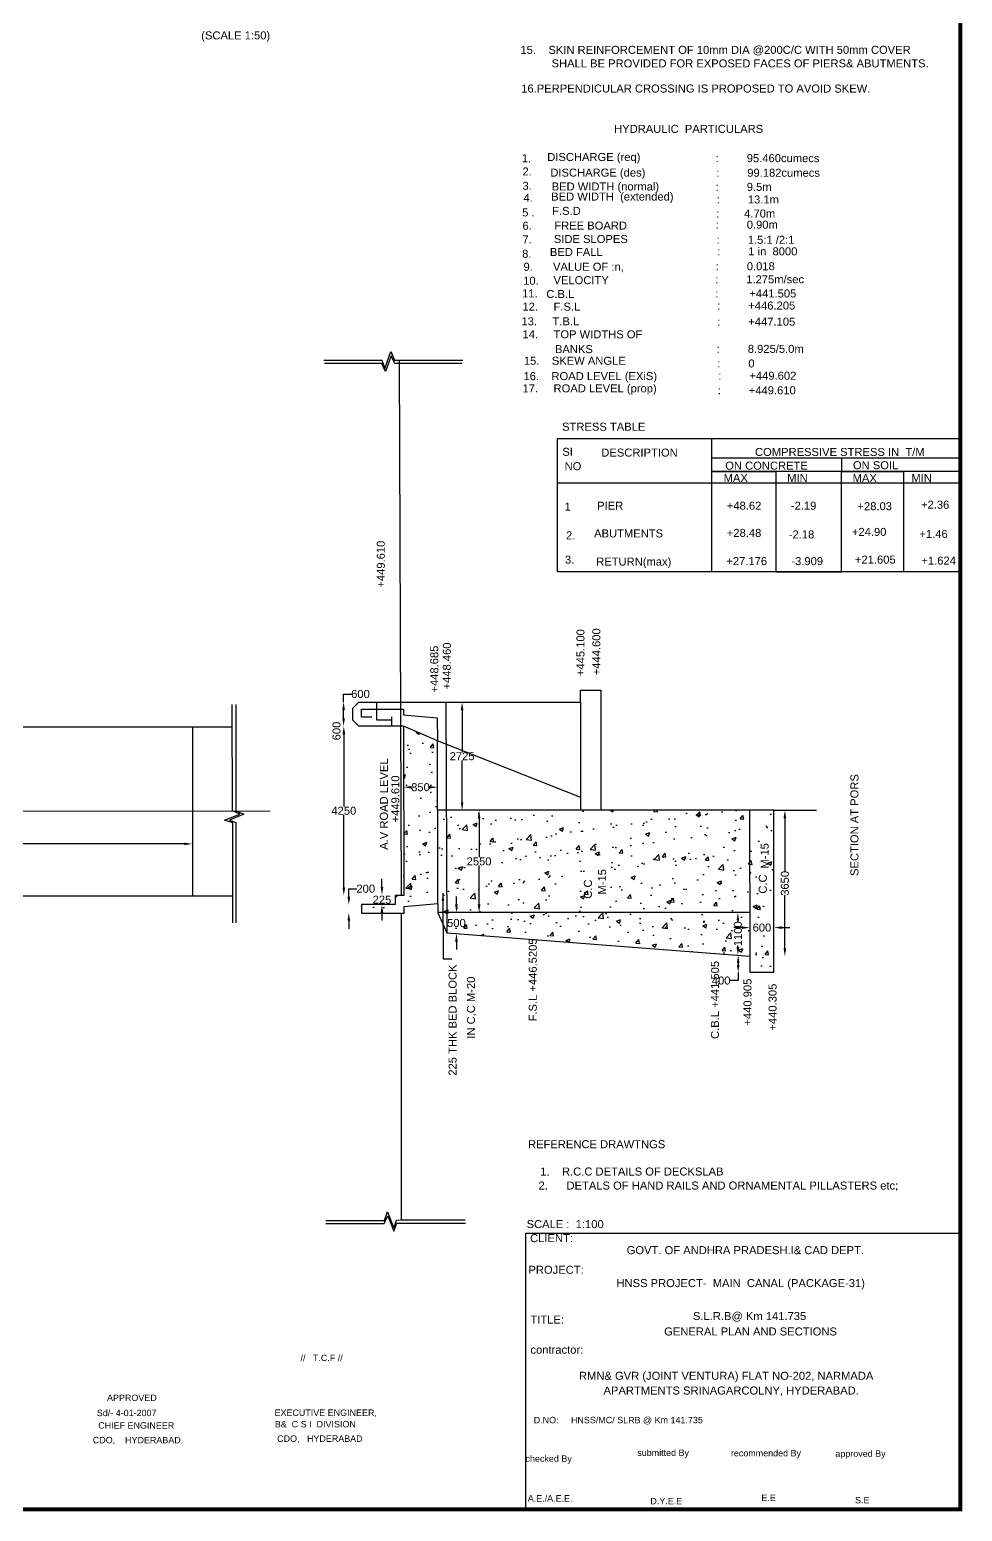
# Model space of a CAD drawing. Header units: inches. Extents: x -2156 to 42967, y -19939 to 22990.
# Drawn here: x 31312 to 42967, y -19939 to -1423 of the extents above; entities that cross this region are included whole.
import ezdxf

# ---------------------------------------------------------------- set-up
doc = ezdxf.new("R2010")
doc.units = ezdxf.units.IN
doc.header["$MEASUREMENT"] = 0
doc.styles.get("Standard").update_dxf_attribs({"font": 'arial.ttf'})
doc.dimstyles.new('ST100', dxfattribs={"dimtxt": 100, "dimasz": 100, "dimexe": 0.18, "dimexo": 0.0625, "dimgap": 0.09, "dimtad": 0, "dimtih": 1, "dimtoh": 1, "dimdec": 0, "dimzin": 0, "dimdsep": 46, "dimtxsty": 'Standard', "dimcen": 0.01, "dimse1": 1, "dimse2": 1, "dimadec": 0, "dimazin": 0, "dimtfac": 1, "dimtdec": 0, "dimtofl": 0, "dimtmove": 0, "dimatfit": 3, "dimfxl": 1, "dimtolj": 1, "dimtzin": 0, "dimarcsym": 0})

# ---------------------------------------------------------------- blocks, each defined once
blk = doc.blocks.new('*D106')
at = {"color": 0, "lineweight": -2, "transparency": 16777216}
for p, q in [((25952, -11598), (27902, -11598)), ((33244, -11598), (29845, -11598))]:
    blk.add_line(p, q, dxfattribs=at)
at = {"color": 0, "transparency": 16777216}
for points in [[(25952, -11582), (25952, -11615), (25852, -11598)], [(33244, -11582), (33244, -11615), (33344, -11598)]]:
    blk.add_solid(points, dxfattribs=at)
at = {"layer": 'Defpoints', "color": 0, "transparency": 16777216}
for p in [(25852, -11593), (33344, -11576), (33344, -11598)]:
    blk.add_point(p, dxfattribs=at)
at = {"color": 0, "transparency": 16777216, "insert": (28873, -11598), "char_height": 100, "attachment_point": 5}
blk.add_mtext('\\A1;STRAIGHT APPROACH 15000', dxfattribs=at)
blk = doc.blocks.new('*D107')
at = {"color": 0, "lineweight": -2, "transparency": 16777216}
for p, q in [((36928, -11278), (36928, -11765)), ((36928, -12355), (36928, -11868))]:
    blk.add_line(p, q, dxfattribs=at)
at = {"color": 0, "transparency": 16777216}
for points in [[(36911, -11278), (36945, -11278), (36928, -11178)], [(36911, -12355), (36945, -12355), (36928, -12455)]]:
    blk.add_solid(points, dxfattribs=at)
at = {"layer": 'Defpoints', "color": 0, "transparency": 16777216}
for p in [(36928, -11178), (36934, -11178), (36934, -12455)]:
    blk.add_point(p, dxfattribs=at)
at = {"color": 0, "transparency": 16777216, "insert": (36928, -11817), "char_height": 100, "attachment_point": 5}
blk.add_mtext('\\A1;2550', dxfattribs=at)
blk = doc.blocks.new('*D108')
at = {"color": 0, "lineweight": -2, "transparency": 16777216}
for p, q in [((36645, -12355), (36645, -12255)), ((36645, -12819), (36645, -12919))]:
    blk.add_line(p, q, dxfattribs=at)
at = {"color": 0, "transparency": 16777216}
for points in [[(36628, -12355), (36661, -12355), (36645, -12455)], [(36628, -12819), (36661, -12819), (36645, -12719)]]:
    blk.add_solid(points, dxfattribs=at)
at = {"layer": 'Defpoints', "color": 0, "transparency": 16777216}
for p in [(36645, -12455), (36645, -12455), (36645, -12719)]:
    blk.add_point(p, dxfattribs=at)
at = {"color": 0, "transparency": 16777216, "insert": (36645, -12587), "char_height": 100, "attachment_point": 5}
blk.add_mtext('\\A1;500', dxfattribs=at)
blk = doc.blocks.new('*D109')
at = {"color": 0, "lineweight": -2, "transparency": 16777216}
for p, q in [((36716, -9927), (36716, -10452)), ((36716, -11078), (36716, -10554))]:
    blk.add_line(p, q, dxfattribs=at)
at = {"color": 0, "transparency": 16777216}
for points in [[(36699, -9927), (36732, -9927), (36716, -9827)], [(36699, -11078), (36732, -11078), (36716, -11178)]]:
    blk.add_solid(points, dxfattribs=at)
at = {"layer": 'Defpoints', "color": 0, "transparency": 16777216}
for p in [(36716, -9827), (36723, -9827), (36723, -11178)]:
    blk.add_point(p, dxfattribs=at)
at = {"color": 0, "transparency": 16777216, "insert": (36716, -10503), "char_height": 100, "attachment_point": 5}
blk.add_mtext('\\A1;2725', dxfattribs=at)
blk = doc.blocks.new('*D110')
at = {"color": 0, "lineweight": -2, "transparency": 16777216}
for p, q in [((40749, -11278), (40749, -11941)), ((40749, -12903), (40749, -12240))]:
    blk.add_line(p, q, dxfattribs=at)
at = {"color": 0, "transparency": 16777216}
for points in [[(40732, -11278), (40765, -11278), (40749, -11178)], [(40732, -12903), (40765, -12903), (40749, -13003)]]:
    blk.add_solid(points, dxfattribs=at)
at = {"layer": 'Defpoints', "color": 0, "transparency": 16777216}
for p in [(40749, -11178), (40758, -11178), (40758, -13003)]:
    blk.add_point(p, dxfattribs=at)
at = {"color": 0, "transparency": 16777216, "insert": (40749, -12091), "char_height": 100, "attachment_point": 5, "rotation": 90}
blk.add_mtext('\\A1;3650', dxfattribs=at)
blk = doc.blocks.new('*D111')
at = {"color": 0, "lineweight": -2, "transparency": 16777216}
for p, q in [((40211, -12644), (40111, -12644)), ((40712, -12644), (40812, -12644))]:
    blk.add_line(p, q, dxfattribs=at)
at = {"color": 0, "transparency": 16777216}
for points in [[(40211, -12628), (40211, -12661), (40311, -12644)], [(40712, -12628), (40712, -12661), (40612, -12644)]]:
    blk.add_solid(points, dxfattribs=at)
at = {"layer": 'Defpoints', "color": 0, "transparency": 16777216}
for p in [(40311, -12631), (40612, -12631), (40612, -12644)]:
    blk.add_point(p, dxfattribs=at)
at = {"color": 0, "transparency": 16777216, "insert": (40462, -12644), "char_height": 100, "attachment_point": 5}
blk.add_mtext('\\A1;600', dxfattribs=at)
blk = doc.blocks.new('*D112')
at = {"color": 0, "lineweight": -2, "transparency": 16777216}
for p, q in [((40162, -12555), (40162, -12577)), ((40162, -12888), (40162, -12866))]:
    blk.add_line(p, q, dxfattribs=at)
at = {"color": 0, "transparency": 16777216}
for points in [[(40145, -12555), (40178, -12555), (40162, -12455)], [(40145, -12888), (40178, -12888), (40162, -12988)]]:
    blk.add_solid(points, dxfattribs=at)
at = {"layer": 'Defpoints', "color": 0, "transparency": 16777216}
for p in [(40162, -12455), (40162, -12455), (40162, -12988)]:
    blk.add_point(p, dxfattribs=at)
at = {"color": 0, "transparency": 16777216, "insert": (40162, -12721), "char_height": 100, "attachment_point": 5, "rotation": 90}
blk.add_mtext('\\A1;1100', dxfattribs=at)
blk = doc.blocks.new('*D113')
at = {"color": 0, "lineweight": -2, "transparency": 16777216}
for p, q in [((40166, -13088), (40166, -13106)), ((40166, -13306), (40066, -13306)), ((40166, -13206), (40166, -13306))]:
    blk.add_line(p, q, dxfattribs=at)
at = {"color": 0, "transparency": 16777216}
for points in [[(40149, -13088), (40182, -13088), (40166, -12988)], [(40149, -13106), (40182, -13106), (40166, -13206)]]:
    blk.add_solid(points, dxfattribs=at)
at = {"layer": 'Defpoints', "color": 0, "transparency": 16777216}
for p in [(40162, -12988), (40162, -13206), (40166, -13206)]:
    blk.add_point(p, dxfattribs=at)
at = {"color": 0, "transparency": 16777216, "insert": (39953, -13306), "char_height": 100, "attachment_point": 5}
blk.add_mtext('\\A1;400', dxfattribs=at)
blk = doc.blocks.new('*D114')
at = {"color": 0, "lineweight": -2, "transparency": 16777216}
for p, q in [((36084, -10890), (36085, -10890)), ((36308, -10890), (36306, -10890))]:
    blk.add_line(p, q, dxfattribs=at)
at = {"color": 0, "transparency": 16777216}
for points in [[(36084, -10874), (36084, -10907), (35984, -10890)], [(36308, -10874), (36308, -10907), (36408, -10890)]]:
    blk.add_solid(points, dxfattribs=at)
at = {"layer": 'Defpoints', "color": 0, "transparency": 16777216}
for p in [(35984, -10890), (36408, -10890), (36408, -10890)]:
    blk.add_point(p, dxfattribs=at)
at = {"color": 0, "transparency": 16777216, "insert": (36196, -10890), "char_height": 100, "attachment_point": 5}
blk.add_mtext('\\A1;850', dxfattribs=at)
blk = doc.blocks.new('*D115')
at = {"color": 0, "lineweight": -2, "transparency": 16777216}
for p, q in [((35715, -12136), (35715, -12036)), ((35715, -12456), (35715, -12556))]:
    blk.add_line(p, q, dxfattribs=at)
at = {"color": 0, "transparency": 16777216}
for points in [[(35698, -12136), (35731, -12136), (35715, -12236)], [(35698, -12456), (35731, -12456), (35715, -12356)]]:
    blk.add_solid(points, dxfattribs=at)
at = {"layer": 'Defpoints', "color": 0, "transparency": 16777216}
for p in [(35715, -12236), (35715, -12236), (35715, -12356)]:
    blk.add_point(p, dxfattribs=at)
at = {"color": 0, "transparency": 16777216, "insert": (35715, -12296), "char_height": 100, "attachment_point": 5}
blk.add_mtext('\\A1;225', dxfattribs=at)
blk = doc.blocks.new('*D116')
at = {"color": 0, "lineweight": -2, "transparency": 16777216}
for p, q in [((35300, -12258), (35300, -12158)), ((35300, -12158), (35400, -12158)), ((35300, -12559), (35300, -12659))]:
    blk.add_line(p, q, dxfattribs=at)
at = {"color": 0, "transparency": 16777216}
for points in [[(35284, -12258), (35317, -12258), (35300, -12358)], [(35284, -12559), (35317, -12559), (35300, -12459)]]:
    blk.add_solid(points, dxfattribs=at)
at = {"layer": 'Defpoints', "color": 0, "transparency": 16777216}
for p in [(35300, -12358), (35302, -12358), (35302, -12459)]:
    blk.add_point(p, dxfattribs=at)
at = {"color": 0, "transparency": 16777216, "insert": (35512, -12158), "char_height": 100, "attachment_point": 5}
blk.add_mtext('\\A1;200', dxfattribs=at)
blk = doc.blocks.new('*D117')
at = {"color": 0, "lineweight": -2, "transparency": 16777216}
for p, q in [((35238, -10227), (35238, -11132)), ((35238, -12140), (35238, -11235))]:
    blk.add_line(p, q, dxfattribs=at)
at = {"color": 0, "transparency": 16777216}
for points in [[(35221, -10227), (35255, -10227), (35238, -10127)], [(35221, -12140), (35255, -12140), (35238, -12240)]]:
    blk.add_solid(points, dxfattribs=at)
at = {"layer": 'Defpoints', "color": 0, "transparency": 16777216}
for p in [(35237, -10127), (35238, -10127), (35237, -12240)]:
    blk.add_point(p, dxfattribs=at)
at = {"color": 0, "transparency": 16777216, "insert": (35238, -11184), "char_height": 100, "attachment_point": 5}
blk.add_mtext('\\A1;4250', dxfattribs=at)
blk = doc.blocks.new('*D118')
at = {"color": 0, "lineweight": -2, "transparency": 16777216}
for p, q in [((35235, -9825), (35235, -9725)), ((35235, -9725), (35335, -9725)), ((35235, -10027), (35235, -9925))]:
    blk.add_line(p, q, dxfattribs=at)
at = {"color": 0, "transparency": 16777216}
for points in [[(35219, -9925), (35252, -9925), (35235, -9825)], [(35219, -10027), (35252, -10027), (35235, -10127)]]:
    blk.add_solid(points, dxfattribs=at)
at = {"layer": 'Defpoints', "color": 0, "transparency": 16777216}
for p in [(35235, -9825), (35238, -9825), (35238, -10127)]:
    blk.add_point(p, dxfattribs=at)
at = {"color": 0, "transparency": 16777216, "insert": (35446, -9725), "char_height": 100, "attachment_point": 5}
blk.add_mtext('\\A1;600', dxfattribs=at)

msp = doc.modelspace()

# ---------------------------------------------------------------- hatches: boundary and pattern name
h = msp.add_hatch()
h.set_pattern_fill('AR-CONC', color=256, scale=75, style=0)
h.set_pattern_definition([(50, (0, 0), (537.945, -47.064), [56.25, -618.75]), (355, (0, 0), (-104.0635, 564.144), [45, -495]), (100.4514, (44.83, -3.9), (433.882, 517.0797), [47.805, -525.8566]), (46.1842, (0, 150), (800.431, -124.139), [84.375, -928.125]), (96.6356, (66.7, 139.66), (700.997, 730.588), [71.708, -788.785]), (351.1842, (0, 150), (700.996, 730.589), [67.5, -742.5]), (21, (75, 112.5), (447.6803, -301.964), [56.25, -618.75]), (326, (75, 112.5), (182.4865, 543.8625), [45, -495]), (71.4514, (112.3, 87.34), (630.167, 241.898), [47.805, -525.8566]), (37.5, (0, 0), (9.1199, 249.6704), [0, -489, 0, -502.5, 0, -496.875]), (7.5, (0, 0), (197.3022, 295.8088), [0, -286.5, 0, -477.75, 0, -189.375]), (327.5, (-167.25, 0), (400.3668, -16.9162), [0, -187.5, 0, -585, 0, -776.25]), (317.5, (-242.25, 0), (437.3896, 75.0787), [0, -243.75, 0, -388.5, 0, -551.25])])
h.paths.add_polyline_path([(40611.8, -11178.4), (36408.1, -11178.4), (36408.1, -10308.7), (35981.9, -10126.8), (35987, -12242.2), (35877.6, -12242.2), (35877.6, -12356.3), (35458.7, -12356.3), (35458.7, -12462.3), (35991.6, -12462.3), (35991.6, -12381.4), (36412, -12342), (36412, -12459.4), (36525.4, -12709.4), (40312.4, -12999.7), (40312.9, -13202.6), (40611.8, -13202.6)])

# ---------------------------------------------------------------- linework, layer by layer
at = {"const_width": 50}
msp.add_lwpolyline([(-2131.5, 12383.9), (42941.6, 12383.9), (42941.6, -19914), (-2131.5, -19914)], close=True, dxfattribs=at)
for points in [[(30082, -2049.3), (30098, -4936.3), (31016, -9426), (31016, -9927, 0.2400779), (31087.4, -10067.2, 0.0590927), (31211.1, -10136.4), (33845.6, -10136.4)], [(30123.1, -19040.6), (30122.1, -17946.1), (31013.9, -13457.3), (31013.9, -12455.9, -0.2400779), (31085.3, -12315.7, -0.0590927), (31209.1, -12246.5), (33847.7, -12246.5)]]:
    msp.add_lwpolyline(points, format="xyb")
for points in [[(34988.7, -5551), (35714.3, -5551), (35751.7, -5656.2), (35826.5, -5443.1), (35869.4, -5553.8), (36724.6, -5553.8)], [(36716.3, -5596.7), (35874, -5596.7), (35829.3, -5497.1), (35759.3, -5694.2), (35712.7, -5594.2), (34995.4, -5594.2)], [(35929.5, -5553.8), (35953.6, -12242.2)], [(35981.9, -10126.8), (35424.9, -10126.8), (35349.3, -10050), (35349.3, -9899.9), (35426.2, -9827), (38194.6, -9827), (38194.6, -9676.1), (38449.2, -9676.1), (38449.2, -11178.4)], [(33849.2, -12585.2), (33849.2, -11336.6), (33749.1, -11303), (33937.6, -11228), (33848.7, -11185.7), (33844.8, -9855.7)], [(33888.2, -9855.6), (33888.8, -11185.7), (33986.8, -11225.8), (33808.6, -11300.3), (33887.7, -11332.5), (33887.7, -12582.4)], [(35589.6, -10014.3), (35457.8, -10014.3), (35457.8, -9913.8), (35985.1, -9913.8), (35985.1, -9984.5), (36403.5, -10022.1), (36408.1, -10308.7)], [(35645.4, -9827), (35645.4, -10048.9), (35837, -10048.9)], [(36513.9, -9827), (36525.4, -12709.4)], [(38200.6, -11019.2), (38200.6, -9827)], [(33345.7, -10136.4), (33345.7, -12246.5)], [(40611.8, -11178.4), (36408.1, -11178.4), (36408.1, -10308.7), (35981.9, -10126.8), (35987, -12242.2), (35877.6, -12242.2), (35877.6, -12356.3), (35458.7, -12356.3), (35458.7, -12462.3), (35991.6, -12462.3), (35991.6, -12381.4), (36412, -12342), (36412, -12459.4), (36525.4, -12709.4), (40312.4, -12999.7), (40312.9, -13202.6), (40611.8, -13202.6), (40611.8, -11178.4)], [(35837, -10126.8), (35837, -10008.2)], [(38200.6, -11178.4), (38200.6, -11019.2), (36408.1, -10308.7)], [(802.3, -11200.2), (34319.4, -11185.5)], [(36412, -12342), (36412, -11178.4)], [(40307.1, -11178.4), (40312.4, -12999.7)], [(40611.8, -11178.4), (41143, -11178.4)], [(35953.6, -12462.3), (35953.6, -16297.2)], [(40310.8, -12454.8), (36412, -12454.8)], [(35011.5, -16302.6), (35745.2, -16302.6), (35784, -16196.8), (35861.5, -16400.9), (35897.4, -16299.8), (35953.6, -16297.2), (36756.2, -16297.2)], [(35011.8, -16341.9), (35741.5, -16341.9), (35786, -16247.1), (35861.6, -16438.5), (35900.9, -16339.2), (36759.4, -16339.2)]]:
    msp.add_lwpolyline(points)
for points in [[(37907, -6532.6), (42941.6, -6532.6), (42941.6, -8196.4), (37907, -8196.4)], [(37907, -6532.6), (42941.6, -6532.6), (42941.6, -7089.7), (37907, -7089.7)], [(39837.7, -6532.6), (42941.6, -6532.6), (42941.6, -8196.4), (39837.7, -8196.4)], [(39837.7, -6773.4), (42941.6, -6773.4), (42941.6, -6943.6), (39837.7, -6943.6)], [(39837.7, -6773.4), (41456.4, -6773.4), (41456.4, -6943.6), (39837.7, -6943.6)], [(39837.7, -6943.6), (40636, -6943.6), (40636, -8196.4), (39837.7, -8196.4)], [(40636, -8196.4), (41456.4, -8196.4), (41456.4, -6943.6), (40636, -6943.6)], [(41456.4, -6943.6), (42229.8, -6943.6), (42229.8, -8196.4), (41456.4, -8196.4)], [(37511.2, -16460.6), (42941.6, -16460.6), (42941.6, -19914), (37511.2, -19914)]]:
    msp.add_lwpolyline(points, close=True)

# ---------------------------------------------------------------- texts
for s, height, p in [(' (SCALE 1:50)', 100, (33417.2, -1544.6)), ('   15.    SKIN REINFORCEMENT OF 10mm DIA @200C/C WITH 50mm COVER', 100, (37328.1, -1725.1)), ('   SHALL BE PROVIDED FOR EXPOSED FACES OF PIERS& ABUTMENTS.', 100, (37717.5, -1894.4)), ('   16.PERPENDICULAR CROSSING IS PROPOSED TO AVOID SKEW.', 100, (37338.2, -2208.4)), ('  HYDRAULIC  PARTICULARS   ', 100, (38537.3, -2712.5)), (' DISCHARGE (req)', 100, (37740.9, -3064.3)), ('   1.', 100, (37345.4, -3078.8)), ('   2.', 100, (37354, -3245.1)), ('    :         95.460cumecs', 100, (39729.4, -3078.4)), ('   3.', 100, (37354, -3424.1)), ('  DISCHARGE (des)', 100, (37740.9, -3259.2)), ('  BED WIDTH (normal)', 100, (37757.2, -3432.4)), ('    :         99.182cumecs', 100, (39735.7, -3261)), ('   4.', 100, (37366.8, -3573.3)), ('  BED WIDTH  (extended)', 100, (37751.4, -3558.7)), ('    :         9.5m', 100, (39729.4, -3437.3)), ('     :         13.1m', 100, (39704.2, -3594.7)), ('   5 .', 100, (37349.7, -3756.6)), ('   F.S.D', 100, (37724.3, -3737.3)), ('    :        4.70m', 100, (39735.7, -3771)), ('   6.           ', 100, (37354, -3922.9)), ('   FREE BOARD', 100, (37751.4, -3921.3)), ('    :         0.90m', 100, (39729.4, -3909.5)), ('   7.', 100, (37354, -4093.4)), ('   SIDE SLOPES', 100, (37745.9, -4089.1)), ('    :         1.5:1 /2:1', 100, (39742, -4098.4)), ('   8.', 100, (37349.7, -4273.8)), ('  BED FALL', 100, (37735.1, -4251.5)), ('    :         1 in  8000', 100, (39748.3, -4243.2)), ('   9.                        ', 100, (37366.7, -4435.7)), ('   VALUE OF :n,', 100, (37735.1, -4435.5)), ('    :         0.018', 100, (39729.5, -4429.1)), ('   10.', 100, (37362.5, -4610.5)), ('    VELOCITY', 100, (37702.6, -4603.3)), ('    :         1.275m/sec', 100, (39723.2, -4592.8)), ('   11. ', 100, (37349.7, -4768.3)), (' C.B.L', 100, (37729.7, -4776.5)), ('    :          +441.505', 100, (39723.2, -4769.1)), ('   12.     F.S.L', 100, (37353.9, -4934.5)), ('    :         +446.205', 100, (39748.4, -4920.2)), ('   13.     T.B.L', 100, (37341.1, -5117.8)), ('   14.     TOP WIDTHS OF  ', 100, (37353.9, -5279.8)), ('    :         +447.105', 100, (39748.4, -5121.7)), ('   BANKS', 100, (37759.4, -5465.2)), ('    :         8.925/5.0m', 100, (39742.1, -5461.7)), ('   15.    SKEW ANGLE', 100, (37371.1, -5610.2)), ('     :         0', 100, (39710.6, -5644.2)), ('   16.    ROAD LEVEL (EXiS)     ', 100, (37366.8, -5802)), ('     :         +449.602', 100, (39723.5, -5797.2)), ('   17.     ROAD LEVEL (prop)', 100, (37354, -5955.5)), ('    :         +449.610', 100, (39755, -5979.8)), ('   STRESS TABLE', 100, (37849, -6434.7)), ('   SI', 100, (37851.8, -6747.9)), ('   DESCRIPTION', 100, (38338.9, -6758)), ('   COMPRESSIVE STRESS IN  T/M', 100, (40259.4, -6750.1)), ('    NO', 100, (37841.8, -6927.8)), ('    ON CONCRETE', 100, (39848.3, -6921.5)), ('   ON SOIL', 100, (41482.6, -6915.8)), ('      MAX', 100, (39750.5, -7074.8)), ('      MIN', 100, (40545.3, -7074.7)), ('      MAX', 100, (41362.3, -7076.5)), ('      MIN ', 100, (42097.2, -7075.5)), ('     1', 100, (37801.4, -7434.2)), ('   PIER', 100, (38286.6, -7421.6)), ('    +48.62', 100, (39868.4, -7421.6)), ('    -2.19', 100, (40668.7, -7421.6)), ('    +28.03', 100, (41500.6, -7427.9)), ('    +2.36', 100, (42294.6, -7409)), ('     2.', 100, (37820.3, -7793.1)), ('   ABUTMENTS', 100, (38248.8, -7767.9)), ('    +28.48', 100, (39868.4, -7761.6)), ('   -2.18', 100, (40681.3, -7780.5)), ('    +24.90', 100, (41431.2, -7749)), ('   +1.46', 100, (42313.5, -7774.2)), ('    3.', 100, (37845.5, -8095.3)), ('    RETURN(max)', 100, (38236.2, -8120.4)), ('    +27.176', 100, (39862.1, -8114.1)), ('    -3.909', 100, (40675, -8114.1)), ('    +21.605', 100, (41469.1, -8095.3)), ('   +1.624', 100, (42338.7, -8107.9)), ('    REFERENCE DRAWTNGS', 100, (37384.2, -15400.6)), ('     1.    R.C.C DETAILS OF DECKSLAB', 100, (37498.2, -15742.2)), ('    2.      DETALS OF HAND RAILS AND ORNAMENTAL PILLASTERS etc;', 100, (37515.7, -15917.4)), ('    SCALE :  1:100', 100, (37366.7, -16399.2)), ('    CLIENT:', 100, (37410.5, -16574.4)), ('   GOVT. OF ANDHRA PRADESH.I& CAD DEPT.', 100, (38655.9, -16724.7)), ('   PROJECT:', 100, (37428.3, -16970)), ('    HNSS PROJECT-  MAIN  CANAL (PACKAGE-31)', 100, (38489.3, -17136.4)), ('     TITLE:', 100, (37375.7, -17591.9)), ('    S.L.R.B@ Km 141.735', 100, (39445, -17548.1)), ('    GENERAL PLAN AND SECTIONS', 100, (39085.5, -17740.9)), ('     contractor:', 100, (37375.7, -17968.6)), ('  //   T.C.F //', 80, (34634.8, -18061.6)), ('   RMN& GVR (JOINT VENTURA) FLAT NO-202, NARMADA', 100, (38059.6, -18294.7)), ('   APPROVED', 80, (32186.5, -18560.2)), ('   APARTMENTS SRINAGARCOLNY, HYDERABAD.', 100, (38366.5, -18478.7)), ('    Sd/- 4-01-2007', 80, (32027.7, -18749.1)), ('    EXECUTIVE ENGINEER,', 80, (34247.8, -18745.9)), ('      CHIEF ENGINEER', 80, (31983.2, -18904.7)), ('    B&  C S I  DIVISION', 80, (34251.7, -18889.9)), ('       D.NO:     HNSS/MC/ SLRB @ Km 141.735', 80, (37393.2, -18837.9)), ('       CDO,    HYDERABAD.', 80, (31883.9, -19088.1)), ('     CDO,   HYDERABAD', 80, (34249.6, -19070.2)), ('    checked By', 80, (37384.4, -19319.7)), ('    submitted By', 80, (38780.5, -19246.3)), ('    recommended By', 80, (39950.4, -19251.9)), (' approved By', 80, (41349, -19257.5)), ('    A.E./A.E.E.', 80, (37412.7, -19816.6)), ('      D.Y.E.E', 80, (38882.2, -19850.5)), ('         E.E', 80, (40176.5, -19810.9)), ('      S.E', 80, (41439.4, -19839.1))]:
    msp.add_text(s, height=height).set_placement(p)
for s, p in [(' +449.610', (35749.9, -8434.6)), (' +445.100', (38244.9, -9539.9)), (' +444.600', (38443.3, -9529.5)), ('+448.685', (36418, -9706.8)), (' +448.460', (36574.6, -9706.8)), (' 600', (35196.6, -10342.9)), (' A.V ROAD LEVEL', (35788.4, -11710.1)), ('SECTION AT PORS', (41668.1, -11998.9)), (' +449.610', (35931.7, -11368.1)), (' M-15', (40546, -11945.5)), (' M-15', (38515.3, -12270)), (' C.C', (40522.9, -12258.6)), (' C.C', (38337.8, -12322.2)), (' F.S.L +446.5205', (37648.8, -13855.1)), (' 225 THK BED BLOCK', (36646.6, -14532.9)), (' C.B.L +441.505', (39924.7, -14074.1)), ('IN C,C M-20', (36876.3, -14032.4)), (' +440.905', (40331.8, -13907.2)), (' +440.305', (40645, -13969.8))]:
    msp.add_text(s, height=100, rotation=90).set_placement(p)

# ---------------------------------------------------------------- dimensions: what is measured, and where the dimension line sits
for base, p1, p2, text, picture, middle in [((35235.5, -9824.7), (35238.1, -10126.5), (35238.1, -9824.7), '600', '*D118', (35446.1, -9724.7)), ((36715.7, -9827), (36723.1, -11178.4), (36723.1, -9827), '2725', '*D109', (36715.7, -10502.7)), ((35238.1, -10126.5), (35236.6, -12240.5), (35236.6, -10126.5), '4250', '*D117', (35238.1, -11183.5)), ((36927.8, -11178.4), (36934.2, -12454.8), (36934.2, -11178.4), '2550', '*D107', (36927.8, -11816.6)), ((35300.3, -12357.9), (35301.6, -12459.3), (35301.6, -12357.9), '200', '*D116', (35511.6, -12157.9)), ((35714.6, -12236.1), (35714.6, -12356.3), (35714.6, -12236.1), '225', '*D115', (35714.6, -12296.2))]:
    dim = msp.add_linear_dim(base=base, p1=p1, p2=p2, angle=90, text=text, dimstyle='ST100')
    dim.commit()
    dim.dimension.update_dxf_attribs({"geometry": picture, "text_midpoint": middle})
dim = msp.add_linear_dim(base=(36408.1, -10890.4), p1=(35983.8, -10890.4), p2=(36408.1, -10890.4), text='850', dimstyle='ST100')
dim.commit()
dim.dimension.update_dxf_attribs({"geometry": '*D114', "text_midpoint": (36195.9, -10890.4)})
for base, p1, p2, text, picture, middle in [((40748.8, -11178.4), (40758.3, -13002.7), (40758.3, -11178.4), '3650', '*D110', (40748.8, -12090.5)), ((40161.6, -12454.8), (40161.6, -12988.1), (40161.6, -12454.8), '1100', '*D112', (40161.6, -12721.4)), ((40165.8, -13205.8), (40161.6, -12988.1), (40161.6, -13205.8), '400', '*D113', (39953.4, -13305.8))]:
    dim = msp.add_linear_dim(base=base, p1=p1, p2=p2, angle=90, text=text, dimstyle='ST100', override={"dimtih": 0})
    dim.commit()
    dim.dimension.update_dxf_attribs({"geometry": picture, "text_midpoint": middle})
dim = msp.add_linear_dim(base=(33344.4, -11598.4), p1=(25851.9, -11593), p2=(33344.4, -11576.5), text='STRAIGHT APPROACH 15000', dimstyle='ST100')
dim.commit()
dim.dimension.update_dxf_attribs({"geometry": '*D106', "text_midpoint": (28873.3, -11598.4), "dimtype": 160})
dim = msp.add_linear_dim(base=(36644.6, -12454.8), p1=(36644.6, -12718.5), p2=(36644.6, -12454.8), angle=90, text='500', dimstyle='ST100')
dim.commit()
dim.dimension.update_dxf_attribs({"geometry": '*D108', "text_midpoint": (36644.6, -12586.6), "dimtype": 160})
dim = msp.add_linear_dim(base=(40611.8, -12644.3), p1=(40311.3, -12630.7), p2=(40611.8, -12630.7), text='600', dimstyle='ST100', override={"dimtih": 0})
dim.commit()
dim.dimension.update_dxf_attribs({"geometry": '*D111', "text_midpoint": (40461.6, -12644.3)})

# ---------------------------------------------------------------- leaders
msp.add_leader([(36475.8, -12212.4), (36478.7, -13036.3), (36589.6, -13036.3)], dimstyle='ST100', override={"dimgap": 0.09, "dimtad": 0})

doc.saveas('drawing.dxf')
